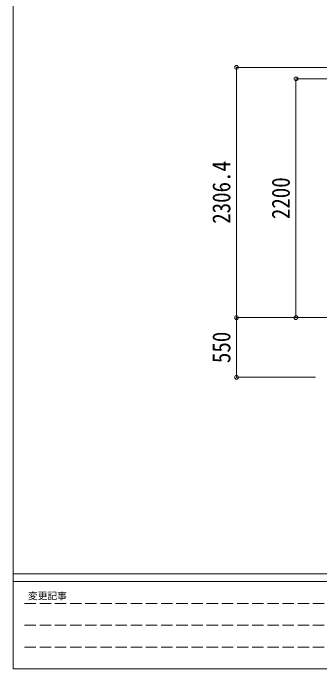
# Model space of a CAD drawing. Units: millimetres at full size. Extents: x -9783 to 33612, y -6828 to 13322.
# Drawn here: x -9783 to -6954, y -6828 to -784 of the extents above; entities that cross this region are included whole.
import ezdxf
from ezdxf.enums import TextEntityAlignment as Align

# ---------------------------------------------------------------- set-up
doc = ezdxf.new("R2010")
doc.units = ezdxf.units.MM
doc.header["$LTSCALE"] = 35
doc.header["$PDMODE"] = 32
doc.header["$PDSIZE"] = 35
doc.linetypes.add('DASHED3', pattern=[4, 3, -1])
for name, color, linetype, lineweight in [('0-0_0', 7, 'Continuous', 9), ('0-A_寸法', 6, 'Continuous', 9), ('F-0_240', 7, 'Continuous', 9)]:
    doc.layers.add(name, color=color, linetype=linetype, lineweight=lineweight)
doc.styles.add('ＭＳ ゴシック', font='')
doc.styles.get('ＭＳ ゴシック').set_extended_font_data('MS Gothic')

msp = doc.modelspace()

# ---------------------------------------------------------------- linework, layer by layer
at = {"layer": '0-0_0'}
msp.add_line((-7358.01, -3590.31), (-1351.34, -3590.31), dxfattribs=at)
at = {"layer": '0-A_寸法'}
for p, q in [((-7722.25, -1283.91), (-6777.17, -1283.91)), ((-7722.25, -3590.31), (-7722.25, -1283.91)), ((-7174.28, -1390.31), (-6777.17, -1390.31)), ((-7174.28, -3590.31), (-7174.28, -1390.31)), ((-7722.25, -3590.31), (-6994.14, -3590.31)), ((-7722.25, -4140.31), (-7722.25, -3590.31)), ((-7722.25, -4140.31), (-6994.14, -4140.31))]:
    msp.add_line(p, q, dxfattribs=at)
for p in [(-7722.25, -1283.91), (-7174.28, -1390.31), (-7722.25, -3590.31), (-7174.28, -3590.31), (-7722.25, -4140.31)]:
    msp.add_point(p, dxfattribs=at)
at = {"layer": 'F-0_240', "color": 5}
for p, q in [((-9783.03, 6751.9), (-9783.03, -6828.1)), ((-9783.03, -5953.1), (9396.97, -5953.1)), ((-9783.03, -6023.1), (6285.75, -6023.1)), ((-9783.03, -6828.1), (9396.97, -6828.1))]:
    msp.add_line(p, q, dxfattribs=at)
at = {"layer": 'F-0_240', "color": 4, "linetype": 'DASHED3'}
for p, q in [((-9678.03, -6224.35), (-4074.25, -6224.35)), ((-9678.03, -6425.6), (-4074.25, -6425.6)), ((-9678.03, -6626.85), (-4074.25, -6626.85))]:
    msp.add_line(p, q, dxfattribs=at)

# ---------------------------------------------------------------- texts
at = {"layer": '0-A_寸法', "color": 7, "style": 'ＭＳ ゴシック', "width": 0.85}
for s, p in [('2306.4', (-7729.25, -2725.86)), ('2200', (-7181.28, -2682.81)), ('550', (-7729.25, -4009.69))]:
    msp.add_text(s, height=166.8, rotation=90, dxfattribs=at).set_placement(p, align=Align.BOTTOM_LEFT)
at = {"layer": 'F-0_240', "style": 'ＭＳ ゴシック'}
msp.add_text('変更記事', height=64.15, dxfattribs=at).set_placement((-9646.27, -6206.85), align=Align.BOTTOM_LEFT)

doc.saveas('drawing.dxf')
